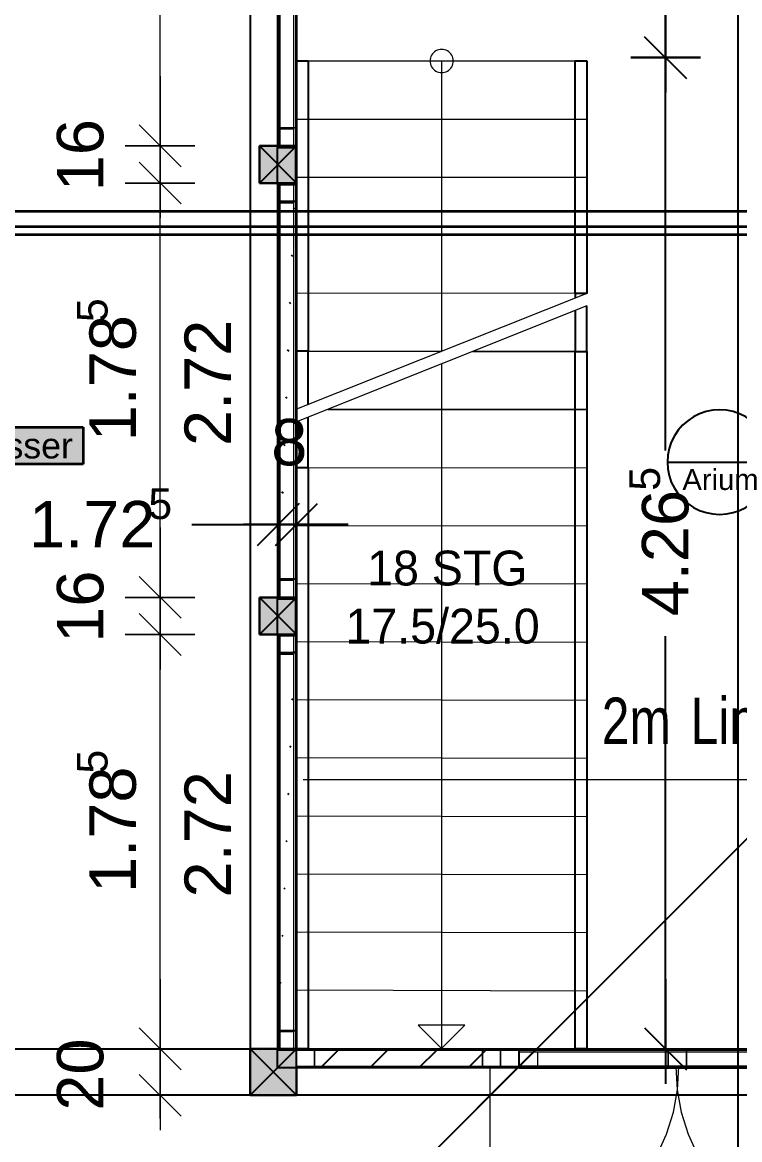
# Model space of a CAD drawing. Extents: x 0 to 756, y -25 to 420.
# Drawn here: x 192.7 to 254.5, y 146.4 to 242.6 of the extents above; entities that cross this region are included whole.
import ezdxf
from ezdxf.lldxf.tags import DXFTag

# ---------------------------------------------------------------- set-up
doc = ezdxf.new("R2010")
doc.units = 0
doc.layers.get('0').update_dxf_attribs({"lineweight": 25})
doc.layers.get('DEFPOINTS').update_dxf_attribs({"lineweight": 25})
for name, color, linetype, lineweight in [('A_Fenster', 7, 'Continuous', 25), ('A_Innenwand', 7, 'Continuous', 25), ('A_Raum', 7, 'Continuous', 25), ('Allgemein01', 7, 'Continuous', 13), ('Allgemein03', 7, 'Continuous', 25), ('Fenster', 7, 'Continuous', 13), ('Fensterbank', 7, 'Continuous', 13), ('Fensterbrüstung', 7, 'Continuous', 13), ('Möblierung', 7, 'Continuous', 13), ('Pfosten_ Stützen', 7, 'Continuous', 13), ('S_Text', 7, 'Continuous', 35), ('Standard', 7, 'Continuous', 25), ('Stütze Holz', 7, 'Continuous', 13), ('Treppe', 7, 'Continuous', 13), ('Tür 2D', 7, 'Continuous', 13), ('Wand Holz tragend', 7, 'Continuous', 13)]:
    doc.layers.add(name, color=color, linetype=linetype, lineweight=lineweight)
for name, color, linetype, lineweight, true_color in [('A_Geschossdecke', 7, 'Continuous', 25, 0x008080), ('Raum', 250, 'Continuous', 13, 0x333333), ('S_Kaltwasser', 3, 'Continuous', 35, 0x00ff00), ('S_Warmwasser', 1, 'fein_strichliert', 35, 0xff0000), ('S_Zirkulation', 7, 'fein_strichliert', 35, 0xff0080)]:
    doc.layers.add(name, color=color, linetype=linetype, lineweight=lineweight, true_color=true_color)
doc.styles.get("Standard").update_dxf_attribs({"font": 'arial.ttf'})
tags = doc.linetypes.add('fein_strichliert', pattern=[4, 1, -2, 1]).pattern_tags.tags
tags[8:9] = [DXFTag(74, 4), DXFTag(75, 0), DXFTag(340, '0'), DXFTag(46, 0.0), DXFTag(50, 0.0), DXFTag(44, 0.0), DXFTag(45, 0.0)]
tags[6:7] = [DXFTag(74, 4), DXFTag(75, 0), DXFTag(340, '0'), DXFTag(46, 0.0), DXFTag(50, 0.0), DXFTag(44, 0.0), DXFTag(45, 0.0)]
tags[4:5] = [DXFTag(74, 4), DXFTag(75, 0), DXFTag(340, '0'), DXFTag(46, 0.0), DXFTag(50, 0.0), DXFTag(44, 0.0), DXFTag(45, 0.0)]
tags = doc.linetypes.add('PUNKT2_S9', pattern=[0.1, 0, -0.1]).pattern_tags.tags
tags[6:7] = [DXFTag(74, 4), DXFTag(75, 0), DXFTag(340, '0'), DXFTag(46, 1.0), DXFTag(50, 0.0), DXFTag(44, 0.0), DXFTag(45, 0.0)]
tags[4:5] = [DXFTag(74, 4), DXFTag(75, 0), DXFTag(340, '0'), DXFTag(46, 1.0), DXFTag(50, 0.0), DXFTag(44, 0.0), DXFTag(45, 0.0)]
tags = doc.linetypes.add('VERDECKT2_S2', pattern=[0.27, 0.2, -0.07]).pattern_tags.tags
tags[6:7] = [DXFTag(74, 4), DXFTag(75, 0), DXFTag(340, '0'), DXFTag(46, 1.0), DXFTag(50, 0.0), DXFTag(44, 0.0), DXFTag(45, 0.0)]
tags[4:5] = [DXFTag(74, 4), DXFTag(75, 0), DXFTag(340, '0'), DXFTag(46, 1.0), DXFTag(50, 0.0), DXFTag(44, 0.0), DXFTag(45, 0.0)]

# ---------------------------------------------------------------- blocks, each defined once
blk = doc.blocks.new('Referenz-A01I5XF3IE')
at = {"layer": 'Allgemein01', "color": 0, "linetype": 'VERDECKT2_S2', "lineweight": -2, "ltscale": 0.25}
blk.add_line((254.373, 414.358), (254.373, 5.705), dxfattribs=at)
at = {"layer": 'Allgemein03', "color": 0, "linetype": 'VERDECKT2_S2', "lineweight": -2, "ltscale": 0.25}
for p, q in [((212.345, 267.69), (212.345, 150.212)), ((216.347, 150.212), (216.347, 267.69)), ((121.284, 154.215), (292.398, 154.215)), ((292.398, 150.212), (121.284, 150.212)), ((212.345, 150.212), (216.347, 150.212))]:
    blk.add_line(p, q, dxfattribs=at)
at = {"layer": 'Allgemein03', "color": 0, "linetype": 'VERDECKT2_S2', "lineweight": 13, "ltscale": 0.13}
blk.add_line((241.339, 154.215), (267.381, 154.215), dxfattribs=at)
at = {"layer": 'DEFPOINTS', "color": 0, "linetype": 'Continuous', "lineweight": -2, "ltscale": 0.25}
for p, q in [((241.352, 239.6), (241.352, 239.6)), ((241.352, 239.6), (241.352, 239.6)), ((248.133, 239.6), (248.133, 239.6)), ((214.786, 199.387), (214.786, 199.387)), ((214.786, 189.904), (214.786, 189.904)), ((214.786, 189.904), (214.786, 189.904)), ((248.133, 154.215), (248.133, 154.215)), ((250.871, 154.215), (250.871, 154.215)), ((216.347, 152.654), (216.347, 152.654)), ((212.345, 150.212), (212.345, 150.212)), ((212.345, 150.212), (212.345, 150.212)), ((216.347, 150.212), (216.347, 150.212)), ((216.347, 150.212), (216.347, 150.212))]:
    blk.add_line(p, q, dxfattribs=at)
at = {"layer": 'DEFPOINTS', "color": 0, "linetype": 'Continuous', "lineweight": 18, "ltscale": 0.18}
for p, q in [((204.596, 231.999), (204.596, 231.999)), ((216.347, 231.999), (216.347, 231.999)), ((216.347, 231.999), (216.347, 231.999)), ((204.596, 228.796), (204.596, 228.796)), ((216.347, 228.796), (216.347, 228.796)), ((216.347, 228.796), (216.347, 228.796)), ((204.596, 193.107), (204.596, 193.107)), ((216.347, 193.107), (216.347, 193.107)), ((216.347, 193.107), (216.347, 193.107)), ((204.596, 189.904), (204.596, 189.904)), ((216.347, 189.904), (216.347, 189.904)), ((216.347, 189.904), (216.347, 189.904)), ((204.596, 154.215), (204.596, 154.215)), ((216.347, 154.215), (216.347, 154.215)), ((216.347, 154.215), (216.347, 154.215)), ((204.596, 150.212), (204.596, 150.212)), ((214.346, 150.212), (214.346, 150.212))]:
    blk.add_line(p, q, dxfattribs=at)
at = {"layer": 'Fenster', "color": 0, "linetype": 'Continuous', "ltscale": 0.13}
for p, q in [((214.786, 246.116), (214.786, 233.56)), ((216.347, 233.56), (216.347, 246.116)), ((216.347, 233.56), (214.786, 233.56)), ((214.786, 233.56), (214.786, 231.999)), ((214.786, 233.56), (216.347, 233.56)), ((216.347, 231.999), (216.347, 233.56)), ((214.786, 231.999), (216.347, 231.999)), ((217.908, 154.215), (216.347, 154.215)), ((216.347, 154.215), (216.347, 152.654)), ((217.908, 152.654), (217.908, 154.215)), ((232.358, 154.215), (217.908, 154.215)), ((217.908, 154.215), (217.908, 152.654)), ((232.358, 152.654), (232.358, 154.215)), ((233.919, 154.215), (232.358, 154.215)), ((232.358, 154.215), (232.358, 152.654)), ((233.919, 154.215), (233.919, 152.654)), ((248.369, 154.215), (233.919, 154.215)), ((233.919, 152.654), (233.919, 154.215)), ((248.369, 152.654), (248.369, 154.215)), ((249.93, 154.215), (248.369, 154.215)), ((248.369, 154.215), (248.369, 152.654)), ((249.93, 154.215), (249.93, 152.654)), ((264.379, 154.215), (249.93, 154.215)), ((249.93, 152.654), (249.93, 154.215)), ((216.347, 152.654), (217.908, 152.654)), ((217.908, 152.654), (232.358, 152.654)), ((232.358, 152.654), (233.919, 152.654)), ((233.919, 152.654), (248.369, 152.654)), ((248.369, 152.654), (249.93, 152.654)), ((249.93, 152.654), (264.379, 152.654))]:
    blk.add_line(p, q, dxfattribs=at)
at = {"layer": 'Fenster', "color": 0, "lineweight": -2}
for p, q in [((214.786, 228.796), (214.786, 227.235)), ((216.347, 228.796), (214.786, 228.796)), ((216.347, 227.235), (216.347, 228.796)), ((214.786, 227.235), (216.347, 227.235)), ((214.786, 194.668), (214.786, 193.107)), ((216.347, 194.668), (214.786, 194.668)), ((216.347, 193.107), (216.347, 194.668)), ((214.786, 193.107), (216.347, 193.107)), ((214.786, 189.904), (214.786, 188.343)), ((216.347, 189.904), (214.786, 189.904)), ((216.347, 188.343), (216.347, 189.904)), ((214.786, 188.343), (216.347, 188.343)), ((214.786, 155.776), (214.786, 154.215)), ((216.347, 155.776), (214.786, 155.776)), ((216.347, 154.215), (216.347, 155.776)), ((214.786, 154.215), (216.347, 154.215))]:
    blk.add_line(p, q, dxfattribs=at)
at = {"layer": 'Fenster', "color": 0, "lineweight": 18}
for p, q in [((214.786, 227.235), (214.786, 194.668)), ((216.347, 227.235), (214.786, 227.235)), ((216.347, 194.668), (216.347, 227.235)), ((214.786, 194.668), (216.347, 194.668)), ((214.786, 188.343), (214.786, 155.776)), ((216.347, 188.343), (214.786, 188.343)), ((216.347, 155.776), (216.347, 188.343)), ((214.786, 155.776), (216.347, 155.776))]:
    blk.add_line(p, q, dxfattribs=at)
at = {"layer": 'Fensterbank', "color": 0, "lineweight": 18}
for p, q in [((214.786, 193.107), (214.786, 228.796)), ((214.786, 228.796), (214.786, 193.107)), ((214.786, 154.215), (214.786, 189.904)), ((214.786, 189.904), (214.786, 154.215))]:
    blk.add_line(p, q, dxfattribs=at)
at = {"layer": 'Fensterbrüstung', "color": 0, "linetype": 'Continuous', "ltscale": 0.13}
for p, q in [((214.786, 228.796), (214.786, 193.107)), ((216.347, 193.107), (216.347, 228.796)), ((214.786, 189.904), (214.786, 154.215)), ((216.347, 154.215), (216.347, 189.904))]:
    blk.add_line(p, q, dxfattribs=at)
at = {"layer": 'Möblierung', "color": 0, "linetype": 'VERDECKT2_S2', "lineweight": -2, "ltscale": 0.25}
blk.add_line((216.347, 165.922), (216.347, 154.215), dxfattribs=at)
at = {"layer": 'Raum', "color": 0, "lineweight": -2}
for p, q in [((214.786, 231.999), (214.786, 267.69)), ((216.347, 267.69), (216.347, 154.215)), ((213.145, 228.796), (213.145, 231.999)), ((213.145, 231.999), (214.786, 231.999)), ((214.786, 228.796), (213.145, 228.796)), ((214.786, 193.107), (214.786, 228.796)), ((213.145, 189.904), (213.145, 193.107)), ((213.145, 193.107), (214.786, 193.107)), ((214.786, 189.904), (213.145, 189.904)), ((214.786, 154.215), (214.786, 189.904)), ((212.345, 150.212), (212.345, 154.215)), ((212.345, 154.215), (214.786, 154.215)), ((216.347, 154.215), (280.39, 154.215)), ((281.951, 152.654), (216.347, 152.654)), ((216.347, 152.654), (216.347, 150.212)), ((216.347, 150.212), (212.345, 150.212))]:
    blk.add_line(p, q, dxfattribs=at)
at = {"layer": 'Standard', "color": 0, "lineweight": 18}
for p, q in [((204.596, 231.999), (204.596, 267.69)), ((204.596, 238.003), (204.596, 228.997)), ((204.596, 225.995), (204.596, 235.001)), ((204.596, 234.8), (204.596, 225.794)), ((206.398, 230.197), (202.795, 233.8)), ((202.795, 233.8), (206.398, 230.197)), ((207.598, 231.999), (201.594, 231.999)), ((201.594, 231.999), (207.598, 231.999)), ((204.596, 228.796), (204.596, 231.999)), ((204.596, 222.792), (204.596, 231.798)), ((206.398, 226.995), (202.795, 230.598)), ((202.795, 230.598), (206.398, 226.995)), ((207.598, 228.796), (201.594, 228.796)), ((201.594, 228.796), (207.598, 228.796)), ((204.596, 193.107), (204.596, 228.796)), ((204.596, 199.111), (204.596, 190.105)), ((204.596, 187.103), (204.596, 196.109)), ((204.596, 195.908), (204.596, 186.902)), ((206.398, 191.305), (202.795, 194.908)), ((202.795, 194.908), (206.398, 191.305)), ((207.598, 193.107), (201.594, 193.107)), ((201.594, 193.107), (207.598, 193.107)), ((204.596, 189.904), (204.596, 193.107)), ((204.596, 183.9), (204.596, 192.906)), ((206.398, 188.103), (202.795, 191.706)), ((202.795, 191.706), (206.398, 188.103)), ((207.598, 189.904), (201.594, 189.904)), ((201.594, 189.904), (207.598, 189.904)), ((204.596, 154.215), (204.596, 189.904)), ((204.596, 160.219), (204.596, 151.213)), ((204.596, 148.211), (204.596, 157.217)), ((206.398, 152.414), (202.795, 156.016)), ((202.795, 156.016), (206.398, 152.414)), ((204.596, 156.216), (204.596, 147.21)), ((207.598, 154.215), (201.594, 154.215)), ((201.594, 154.215), (207.598, 154.215)), ((204.596, 150.212), (204.596, 154.215)), ((202.795, 152.013), (206.398, 148.411)), ((201.594, 150.212), (207.598, 150.212))]:
    blk.add_line(p, q, dxfattribs=at)
at = {"layer": 'Standard', "color": 0, "lineweight": -2}
for p, q in [((248.133, 239.6), (248.133, 246.753)), ((248.133, 245.604), (248.133, 236.598)), ((248.133, 233.596), (248.133, 242.602)), ((249.934, 237.799), (246.332, 241.401)), ((246.332, 241.401), (249.934, 237.799)), ((216.335, 239.31), (217.336, 239.31)), ((216.336, 234.309), (216.335, 239.31)), ((217.336, 239.31), (217.336, 234.309)), ((240.35, 234.308), (240.351, 239.313)), ((240.351, 239.313), (241.352, 239.313)), ((241.352, 239.313), (241.351, 234.307)), ((251.135, 239.6), (245.131, 239.6)), ((245.131, 239.6), (251.135, 239.6)), ((248.133, 205.763), (248.133, 239.6)), ((216.336, 229.308), (216.336, 234.309)), ((217.336, 234.309), (217.337, 229.308)), ((240.349, 229.302), (240.35, 234.308)), ((241.351, 234.307), (241.35, 229.302)), ((213.145, 231.999), (216.347, 228.796)), ((216.347, 231.999), (213.145, 228.796)), ((216.347, 228.796), (216.347, 231.999)), ((216.337, 224.307), (216.336, 229.308)), ((217.337, 229.308), (217.338, 224.307)), ((240.349, 224.296), (240.349, 229.302)), ((241.35, 229.302), (241.349, 224.296)), ((216.338, 219.306), (216.337, 224.307)), ((217.338, 224.307), (217.339, 219.305)), ((240.348, 219.291), (240.349, 224.296)), ((241.349, 224.296), (241.349, 219.29)), ((216.339, 214.305), (216.338, 219.306)), ((217.339, 219.305), (217.339, 214.304)), ((241.349, 219.29), (240.348, 219.291)), ((240.348, 219.291), (240.348, 218.891)), ((217.339, 214.304), (216.339, 214.305)), ((216.339, 214.305), (216.339, 209.304)), ((217.34, 209.704), (217.339, 214.304)), ((214.786, 196.385), (214.786, 202.389)), ((214.786, 202.389), (214.786, 196.385)), ((216.347, 196.385), (216.347, 202.389)), ((212.985, 197.585), (216.587, 201.188)), ((216.587, 201.188), (212.985, 197.585)), ((214.546, 197.585), (218.148, 201.188)), ((207.324, 199.387), (214.786, 199.387)), ((208.782, 199.387), (217.788, 199.387)), ((210.343, 199.387), (219.349, 199.387)), ((220.79, 199.387), (211.784, 199.387)), ((214.786, 199.387), (216.347, 199.387)), ((213.145, 193.107), (216.347, 189.904)), ((216.347, 193.107), (213.145, 189.904)), ((216.347, 189.904), (216.347, 193.107)), ((248.133, 154.215), (248.133, 189.753)), ((248.133, 160.219), (248.133, 151.213)), ((246.332, 156.016), (249.934, 152.414)), ((212.345, 154.215), (216.347, 150.212)), ((216.347, 154.215), (212.345, 150.212)), ((216.347, 150.212), (216.347, 154.215)), ((245.131, 154.215), (251.135, 154.215))]:
    blk.add_line(p, q, dxfattribs=at)
at = {"layer": 'Standard', "color": 0, "linetype": 'VERDECKT2_S2', "lineweight": -2, "ltscale": 0.25}
for p, q in [((240.348, 217.813), (240.347, 214.285)), ((241.348, 214.284), (241.349, 218.213)), ((240.347, 209.28), (240.347, 214.285)), ((240.347, 214.285), (241.348, 214.284)), ((241.348, 214.284), (241.347, 209.278)), ((240.346, 204.274), (240.347, 209.28)), ((241.347, 209.278), (241.346, 204.273)), ((216.34, 208.227), (216.34, 204.303)), ((217.341, 204.302), (217.34, 208.626)), ((216.341, 199.303), (216.34, 204.303)), ((216.34, 204.303), (217.341, 204.302)), ((217.341, 204.302), (217.342, 199.301)), ((240.345, 199.268), (240.346, 204.274)), ((241.346, 204.273), (241.346, 199.267)), ((216.342, 194.302), (216.341, 199.303)), ((217.342, 199.301), (217.342, 194.3)), ((240.344, 194.263), (240.345, 199.268)), ((241.346, 199.267), (241.345, 194.261)), ((216.342, 189.301), (216.342, 194.302)), ((217.342, 194.3), (217.343, 189.299)), ((240.344, 189.257), (240.344, 194.263)), ((241.345, 194.261), (241.344, 189.255)), ((216.343, 184.3), (216.342, 189.301)), ((217.343, 189.299), (217.344, 184.298)), ((240.343, 184.252), (240.344, 189.257)), ((241.344, 189.255), (241.344, 184.249)), ((216.344, 179.299), (216.343, 184.3)), ((217.344, 184.298), (217.344, 179.297)), ((240.342, 179.246), (240.343, 184.252)), ((241.344, 184.249), (241.343, 179.244)), ((216.345, 174.298), (216.344, 179.299)), ((217.344, 179.297), (217.345, 174.296)), ((240.341, 174.24), (240.342, 179.246)), ((241.343, 179.244), (241.342, 174.238)), ((216.345, 169.297), (216.345, 174.298)), ((217.345, 174.296), (217.346, 169.295)), ((240.341, 169.235), (240.341, 174.24)), ((241.342, 174.238), (241.341, 169.232)), ((216.346, 164.297), (216.345, 169.297)), ((217.346, 169.295), (217.347, 164.294)), ((240.34, 164.229), (240.341, 169.235)), ((241.341, 169.232), (241.341, 164.226)), ((216.347, 159.296), (216.346, 164.297)), ((217.347, 164.294), (217.347, 159.293)), ((240.339, 159.224), (240.34, 164.229)), ((241.341, 164.226), (241.34, 159.221)), ((216.347, 154.215), (216.347, 159.296)), ((217.347, 159.293), (217.348, 154.215)), ((240.338, 154.218), (240.339, 159.224)), ((241.34, 159.221), (241.339, 154.215)), ((217.348, 154.215), (216.347, 154.215)), ((241.339, 154.215), (240.338, 154.218))]:
    blk.add_line(p, q, dxfattribs=at)
at = {"layer": 'Stütze Holz', "color": 0, "lineweight": -2}
for p, q in [((214.786, 231.999), (213.145, 231.999)), ((213.145, 231.999), (213.145, 228.796)), ((216.347, 231.999), (214.786, 231.999)), ((216.347, 228.796), (216.347, 231.999)), ((213.145, 228.796), (214.786, 228.796)), ((214.786, 228.796), (216.347, 228.796)), ((214.786, 193.107), (213.145, 193.107)), ((213.145, 193.107), (213.145, 189.904)), ((216.347, 193.107), (214.786, 193.107)), ((216.347, 189.904), (216.347, 193.107)), ((213.145, 189.904), (214.786, 189.904)), ((214.786, 189.904), (216.347, 189.904)), ((214.346, 154.215), (212.345, 154.215)), ((212.345, 154.215), (212.345, 150.212)), ((214.786, 154.215), (214.346, 154.215)), ((216.347, 154.215), (214.786, 154.215)), ((216.347, 152.654), (216.347, 154.215)), ((216.347, 150.212), (216.347, 152.654)), ((212.345, 150.212), (216.347, 150.212))]:
    blk.add_line(p, q, dxfattribs=at)
at = {"layer": 'Stütze Holz', "color": 0, "lineweight": 18}
for points in [[(213.145, 228.796), (216.347, 228.796), (213.145, 231.999)], [(216.347, 228.796), (216.347, 231.999), (213.145, 231.999)], [(213.145, 189.904), (216.347, 189.904), (213.145, 193.107)], [(216.347, 189.904), (216.347, 193.107), (213.145, 193.107)], [(212.345, 150.212), (216.347, 150.212), (212.345, 154.215)], [(216.347, 150.212), (216.347, 154.215), (212.345, 154.215)]]:
    blk.add_solid(points, dxfattribs=at)
at = {"layer": 'Treppe', "color": 0}
for p, q in [((227.919, 239.694), (227.877, 239.57)), ((227.977, 239.812), (227.919, 239.694)), ((228.049, 239.921), (227.977, 239.812)), ((228.136, 240.019), (228.049, 239.921)), ((228.234, 240.105), (228.136, 240.019)), ((228.343, 240.178), (228.234, 240.105)), ((228.46, 240.236), (228.343, 240.178)), ((228.584, 240.278), (228.46, 240.236)), ((228.713, 240.304), (228.584, 240.278)), ((228.843, 240.312), (228.713, 240.304)), ((228.974, 240.304), (228.843, 240.312)), ((229.102, 240.278), (228.974, 240.304)), ((229.226, 240.236), (229.102, 240.278)), ((229.344, 240.178), (229.226, 240.236)), ((229.452, 240.105), (229.344, 240.178)), ((229.551, 240.019), (229.452, 240.105)), ((229.637, 239.921), (229.551, 240.019)), ((229.71, 239.812), (229.637, 239.921)), ((229.768, 239.694), (229.71, 239.812)), ((229.81, 239.57), (229.768, 239.694)), ((216.335, 239.31), (241.352, 239.313)), ((216.336, 234.309), (216.335, 239.31)), ((227.851, 239.442), (227.843, 239.311)), ((227.843, 239.311), (227.851, 239.181)), ((227.877, 239.57), (227.851, 239.442)), ((227.851, 239.181), (227.877, 239.052)), ((227.877, 239.052), (227.919, 238.928)), ((227.919, 238.928), (227.977, 238.811)), ((227.977, 238.811), (228.049, 238.702)), ((228.049, 238.702), (228.136, 238.604)), ((228.843, 239.311), (228.84, 214.295)), ((229.551, 238.604), (229.637, 238.702)), ((229.637, 238.702), (229.71, 238.811)), ((229.71, 238.811), (229.768, 238.928)), ((229.768, 238.928), (229.81, 239.052)), ((229.835, 239.442), (229.81, 239.57)), ((229.81, 239.052), (229.835, 239.181)), ((229.844, 239.311), (229.835, 239.442)), ((229.835, 239.181), (229.844, 239.311)), ((241.352, 239.313), (241.351, 234.307)), ((228.136, 238.604), (228.234, 238.518)), ((228.234, 238.518), (228.343, 238.445)), ((228.343, 238.445), (228.46, 238.387)), ((228.46, 238.387), (228.584, 238.345)), ((228.584, 238.345), (228.713, 238.319)), ((228.713, 238.319), (228.843, 238.311)), ((228.843, 238.311), (228.974, 238.319)), ((228.974, 238.319), (229.102, 238.345)), ((229.102, 238.345), (229.226, 238.387)), ((229.226, 238.387), (229.344, 238.445)), ((229.344, 238.445), (229.452, 238.518)), ((229.452, 238.518), (229.551, 238.604)), ((216.336, 234.309), (241.351, 234.307)), ((216.336, 229.308), (216.336, 234.309)), ((241.351, 234.307), (241.35, 229.302)), ((216.336, 229.308), (241.35, 229.302)), ((216.337, 224.307), (216.336, 229.308)), ((241.35, 229.302), (241.349, 224.296)), ((216.337, 224.307), (241.349, 224.296)), ((216.338, 219.306), (216.337, 224.307)), ((241.349, 224.296), (241.349, 219.29)), ((241.349, 219.29), (216.338, 219.306)), ((216.338, 219.306), (216.339, 214.305)), ((241.349, 219.29), (216.339, 209.304)), ((241.349, 218.213), (216.34, 208.227)), ((228.838, 214.295), (216.339, 214.305)), ((216.339, 214.305), (216.339, 209.304)), ((216.339, 214.305), (228.838, 214.295)), ((228.839, 213.218), (228.831, 154.255)), ((230.832, 156.256), (226.83, 156.256)), ((226.83, 156.256), (228.831, 154.255)), ((228.831, 154.255), (230.832, 156.256))]:
    blk.add_line(p, q, dxfattribs=at)
at = {"layer": 'Treppe', "color": 0, "linetype": 'VERDECKT2_S2', "ltscale": 0.13}
for p, q in [((241.348, 214.284), (241.349, 218.213)), ((241.348, 214.284), (231.531, 214.293)), ((231.531, 214.293), (241.348, 214.284)), ((241.347, 209.278), (241.348, 214.284)), ((241.347, 209.278), (219.031, 209.302)), ((219.031, 209.302), (241.347, 209.278)), ((241.346, 204.273), (241.347, 209.278)), ((216.34, 208.227), (216.34, 204.303)), ((216.34, 204.303), (241.346, 204.273)), ((216.341, 199.303), (216.34, 204.303)), ((216.34, 204.303), (241.346, 204.273)), ((241.346, 204.273), (241.346, 199.267)), ((216.341, 199.303), (241.346, 199.267)), ((216.342, 194.302), (216.341, 199.303)), ((241.346, 199.267), (241.345, 194.261)), ((216.342, 194.302), (241.345, 194.261)), ((216.342, 189.301), (216.342, 194.302)), ((241.345, 194.261), (241.344, 189.255)), ((216.342, 189.301), (241.344, 189.255)), ((216.343, 184.3), (216.342, 189.301)), ((241.344, 189.255), (241.344, 184.249)), ((216.343, 184.3), (241.344, 184.249)), ((216.344, 179.299), (216.343, 184.3)), ((241.344, 184.249), (241.343, 179.244)), ((216.344, 179.299), (241.343, 179.244)), ((216.345, 174.298), (216.344, 179.299)), ((241.343, 179.244), (241.342, 174.238)), ((216.345, 174.298), (241.342, 174.238)), ((216.345, 169.297), (216.345, 174.298)), ((241.342, 174.238), (241.341, 169.232)), ((216.345, 169.297), (241.341, 169.232)), ((216.346, 164.297), (216.345, 169.297)), ((241.341, 169.232), (241.341, 164.226)), ((216.346, 164.297), (241.341, 164.226)), ((216.347, 159.296), (216.346, 164.297)), ((241.341, 164.226), (241.34, 159.221)), ((216.347, 159.296), (241.34, 159.221)), ((216.347, 154.215), (216.347, 159.296)), ((241.34, 159.221), (241.339, 154.215)), ((241.339, 154.215), (216.347, 154.215))]:
    blk.add_line(p, q, dxfattribs=at)
at = {"layer": 'Tür 2D', "color": 0, "linetype": 'Continuous', "ltscale": 0.13}
for p, q in [((232.998, 152.654), (232.998, 136.363)), ((249.009, 152.654), (249.128, 150.69)), ((249.17, 150.69), (249.289, 152.654)), ((248.816, 148.755), (249.17, 150.69)), ((249.128, 150.69), (249.482, 148.755)), ((248.23, 146.877), (248.816, 148.755)), ((249.482, 148.755), (250.068, 146.877)), ((247.423, 145.083), (248.23, 146.877)), ((250.068, 146.877), (250.875, 145.083))]:
    blk.add_line(p, q, dxfattribs=at)
at = {"layer": 'Wand Holz tragend', "color": 0, "linetype": 'PUNKT2_S9', "lineweight": -2, "ltscale": 0.25}
for p, q in [((214.786, 228.796), (214.786, 193.107)), ((216.347, 228.796), (214.786, 228.796)), ((216.347, 193.107), (216.347, 228.796)), ((214.786, 193.107), (216.347, 193.107)), ((214.786, 189.904), (214.786, 154.215)), ((216.347, 189.904), (214.786, 189.904)), ((216.347, 154.215), (216.347, 189.904)), ((214.786, 154.215), (216.347, 154.215))]:
    blk.add_line(p, q, dxfattribs=at)
at = {"layer": 'Wand Holz tragend', "color": 0, "linetype": 'VERDECKT2_S2', "ltscale": 0.13}
blk.add_line((216.905, 177.43), (260.019, 177.43), dxfattribs=at)
at = {"layer": 'Wand Holz tragend', "color": 0, "linetype": 'Continuous', "ltscale": 0.13}
blk.add_line((216.347, 154.215), (214.786, 154.215), dxfattribs=at)
at = {"layer": 'Pfosten_ Stützen', "color": 0, "lineweight": -2, "char_height": 4.00267, "attachment_point": 1}
for s, insert in [('{\\W0.8;\\fPosterama Text Light;2m}', (242.639, 184.472)), ('{\\W0.8;\\fPosterama Text Light;Linie}', (250.298, 184.472))]:
    blk.add_mtext(s, dxfattribs=dict(at, insert=insert))
at = {"layer": 'Standard', "color": 0, "lineweight": 18, "attachment_point": 1, "rotation": 90}
for s, insert, char_height in [('{\\fArial;16}', (195.702, 228.087), 4.00267), ('{\\fArial;5}', (197.424, 216.816), 2.64176), ('{\\fArial;1.78}', (198.504, 206.543), 4.00267), ('{\\fArial;2.72}', (206.695, 206.142), 4.00267), ('{\\fArial;16}', (195.702, 189.195), 4.00267), ('{\\fArial;5}', (197.424, 177.924), 2.64176), ('{\\fArial;1.78}', (198.504, 167.652), 4.00267), ('{\\fArial;2.72}', (206.695, 167.251), 4.00267), ('{\\fArial;20}', (195.702, 148.889), 4.00267)]:
    blk.add_mtext(s, dxfattribs=dict(at, insert=insert, char_height=char_height))
at = {"layer": 'Standard', "color": 0, "lineweight": -2, "attachment_point": 1}
for s, insert, char_height in [('{\\fArial;8}', (214.164, 208.481), 4.00267), ('{\\fArial;5}', (203.58, 202.49), 2.64176), ('{\\fArial;1.72}', (193.308, 201.409), 4.00267)]:
    blk.add_mtext(s, dxfattribs=dict(at, insert=insert, char_height=char_height))
at = {"layer": 'Standard', "color": 0, "lineweight": -2, "attachment_point": 1, "rotation": 90}
for s, insert, char_height in [('{\\fArial;5}', (245.019, 202.291), 2.64176), ('{\\fArial;4.26}', (246.1, 191.474), 4.00267)]:
    blk.add_mtext(s, dxfattribs=dict(at, insert=insert, char_height=char_height))
at = {"layer": 'Wand Holz tragend', "color": 0, "char_height": 3.002, "attachment_point": 1}
for s, insert in [('{\\fPosterama Text Light;18}', (222.429, 197.131)), ('{\\fPosterama Text Light;STG}', (227.994, 197.131)), ('{\\fPosterama Text Light;17.5/25.0}', (220.552, 192.133))]:
    blk.add_mtext(s, dxfattribs=dict(at, insert=insert))
blk = doc.blocks.new('Arium-A01I5XGRIE', base_point=(248.288, 200.256))
at = {"color": 0, "linetype": 'ByBlock', "lineweight": -2, "ltscale": 0.25}
for p, q in [((251.066, 208.913), (250.538, 208.653)), ((251.623, 209.103), (251.066, 208.913)), ((252.201, 209.217), (251.623, 209.103)), ((252.788, 209.256), (252.201, 209.217)), ((253.375, 209.217), (252.788, 209.256)), ((253.953, 209.103), (253.375, 209.217)), ((254.51, 208.913), (253.953, 209.103)), ((255.038, 208.653), (254.51, 208.913)), ((249.606, 207.938), (249.218, 207.495)), ((250.049, 208.326), (249.606, 207.938)), ((250.538, 208.653), (250.049, 208.326)), ((255.527, 208.326), (255.038, 208.653)), ((255.97, 207.938), (255.527, 208.326)), ((256.358, 207.495), (255.97, 207.938)), ((248.891, 207.006), (248.631, 206.478)), ((249.218, 207.495), (248.891, 207.006)), ((256.685, 207.006), (256.358, 207.495)), ((256.946, 206.478), (256.685, 207.006)), ((248.631, 206.478), (248.441, 205.921)), ((257.135, 205.921), (256.946, 206.478)), ((248.327, 205.343), (248.288, 204.756)), ((248.441, 205.921), (248.327, 205.343)), ((257.25, 205.343), (257.135, 205.921)), ((257.288, 204.756), (257.25, 205.343)), ((248.288, 204.756), (257.288, 204.756)), ((248.288, 204.756), (248.327, 204.169)), ((248.327, 204.169), (248.441, 203.591)), ((257.135, 203.591), (257.25, 204.169)), ((257.25, 204.169), (257.288, 204.756)), ((248.441, 203.591), (248.631, 203.034)), ((256.946, 203.034), (257.135, 203.591)), ((248.631, 203.034), (248.891, 202.506)), ((248.891, 202.506), (249.218, 202.017)), ((256.358, 202.017), (256.685, 202.506)), ((256.685, 202.506), (256.946, 203.034)), ((249.218, 202.017), (249.606, 201.574)), ((249.606, 201.574), (250.049, 201.186)), ((250.049, 201.186), (250.538, 200.859)), ((255.038, 200.859), (255.527, 201.186)), ((255.527, 201.186), (255.97, 201.574)), ((255.97, 201.574), (256.358, 202.017)), ((250.538, 200.859), (251.066, 200.599)), ((251.066, 200.599), (251.623, 200.409)), ((251.623, 200.409), (252.201, 200.294)), ((252.201, 200.294), (252.788, 200.256)), ((252.788, 200.256), (253.375, 200.294)), ((253.375, 200.294), (253.953, 200.409)), ((253.953, 200.409), (254.51, 200.599)), ((254.51, 200.599), (255.038, 200.859))]:
    blk.add_line(p, q, dxfattribs=at)
at = {"color": 0, "linetype": 'ByBlock', "lineweight": -2, "ltscale": 0.25, "insert": (249.585, 204.156), "char_height": 1.8, "attachment_point": 1}
blk.add_mtext('{\\fArial;Arium}', dxfattribs=at)
blk = doc.blocks.new('Wand-A01I5XGVIE', base_point=(214.719, 152.573))
at = {"color": 0, "linetype": 'ByBlock', "lineweight": -2, "ltscale": 0.25}
for p, q in [((235.529, 154.133), (216.279, 154.133)), ((280.279, 154.133), (273.029, 154.133)), ((235.529, 152.573), (214.719, 152.573)), ((281.839, 152.573), (273.029, 152.573))]:
    blk.add_line(p, q, dxfattribs=at)
at = {"color": 0, "lineweight": -2}
for p, q in [((218.406, 152.573), (219.966, 154.133)), ((222.649, 152.573), (224.209, 154.133)), ((226.891, 152.573), (228.451, 154.133)), ((231.134, 152.573), (232.694, 154.133)), ((273.56, 152.573), (275.12, 154.133)), ((277.803, 152.573), (279.363, 154.133)), ((235.376, 152.573), (235.529, 152.726))]:
    blk.add_line(p, q, dxfattribs=at)
blk = doc.blocks.new('Fenster-A01I5XGXIE', base_point=(235.529, 152.573))
at = {"color": 0, "linetype": 'ByBlock', "lineweight": -2, "ltscale": 0.25}
for p, q in [((235.529, 154.133), (273.029, 154.133)), ((235.529, 152.573), (235.529, 154.133)), ((273.029, 152.573), (273.029, 154.133)), ((235.529, 152.573), (273.029, 152.573))]:
    blk.add_line(p, q, dxfattribs=at)
at = {"color": 0, "linetype": 'ByBlock', "lineweight": 18, "ltscale": 0.18}
for p, q in [((235.529, 153.953), (273.029, 153.953)), ((237.129, 152.753), (237.129, 153.953)), ((271.429, 152.753), (271.429, 153.953)), ((235.529, 152.753), (273.029, 152.753))]:
    blk.add_line(p, q, dxfattribs=at)
at = {"color": 0, "linetype": 'fein_strichliert', "lineweight": 18, "ltscale": 0.18}
blk.add_line((273.029, 152.753), (273.029, 153.953), dxfattribs=at)
blk = doc.blocks.new('Wand-A01I5XGZIE', base_point=(214.719, 152.573))
at = {"color": 0, "linetype": 'ByBlock', "lineweight": -2, "ltscale": 0.25}
for p, q in [((214.719, 228.682), (214.719, 231.865)), ((216.279, 228.682), (216.279, 231.865)), ((214.719, 189.816), (214.719, 192.982)), ((216.279, 189.816), (216.279, 192.982)), ((214.719, 152.573), (214.719, 154.116))]:
    blk.add_line(p, q, dxfattribs=at)
at = {"color": 0, "lineweight": -2}
for p, q in [((216.279, 230.703), (216.234, 230.748)), ((216.193, 226.546), (216.071, 226.669)), ((216.03, 222.467), (215.907, 222.59)), ((215.866, 218.388), (215.743, 218.511)), ((215.702, 214.31), (215.58, 214.432)), ((215.539, 210.231), (215.416, 210.353)), ((215.375, 206.152), (215.252, 206.274)), ((215.211, 202.073), (215.089, 202.195)), ((215.047, 197.994), (214.925, 198.116)), ((214.884, 193.915), (214.762, 194.037)), ((216.279, 192.519), (216.261, 192.537)), ((214.72, 189.836), (214.719, 189.837)), ((216.217, 188.339), (216.098, 188.458)), ((216.047, 184.267), (215.934, 184.379)), ((215.876, 180.195), (215.77, 180.301)), ((215.706, 176.122), (215.606, 176.222)), ((215.535, 172.05), (215.443, 172.143)), ((215.364, 167.978), (215.279, 168.064)), ((215.194, 163.906), (215.115, 163.985)), ((215.023, 159.834), (214.952, 159.906)), ((214.853, 155.762), (214.788, 155.827))]:
    blk.add_line(p, q, dxfattribs=at)
blk = doc.blocks.new('Fenster-A01I5XH3IE', base_point=(214.719, 231.865))
at = {"color": 0, "linetype": 'ByBlock', "lineweight": -2, "ltscale": 0.25}
for p, q in [((214.719, 267.565), (214.719, 231.865)), ((214.719, 267.565), (216.279, 267.565)), ((216.279, 267.565), (216.279, 231.865)), ((214.719, 231.865), (216.279, 231.865))]:
    blk.add_line(p, q, dxfattribs=at)
at = {"color": 0, "linetype": 'ByBlock', "lineweight": 18, "ltscale": 0.18}
for p, q in [((214.899, 267.565), (214.899, 231.865)), ((216.099, 267.565), (216.099, 231.865)), ((214.899, 265.965), (216.099, 265.965)), ((214.899, 233.465), (216.099, 233.465))]:
    blk.add_line(p, q, dxfattribs=at)
at = {"color": 0, "linetype": 'fein_strichliert', "lineweight": 18, "ltscale": 0.18}
blk.add_line((214.899, 231.865), (216.099, 231.865), dxfattribs=at)
blk = doc.blocks.new('Fenster-A01I5XH5IE', base_point=(214.719, 192.982))
at = {"color": 0, "linetype": 'ByBlock', "lineweight": -2, "ltscale": 0.25}
for p, q in [((214.719, 228.682), (214.719, 192.982)), ((214.719, 228.682), (216.279, 228.682)), ((216.279, 228.682), (216.279, 192.982)), ((214.719, 192.982), (216.279, 192.982))]:
    blk.add_line(p, q, dxfattribs=at)
at = {"color": 0, "linetype": 'ByBlock', "lineweight": 18, "ltscale": 0.18}
for p, q in [((214.899, 228.682), (214.899, 192.982)), ((216.099, 228.682), (216.099, 192.982)), ((214.899, 227.082), (216.099, 227.082)), ((214.899, 194.582), (216.099, 194.582))]:
    blk.add_line(p, q, dxfattribs=at)
at = {"color": 0, "linetype": 'fein_strichliert', "lineweight": 18, "ltscale": 0.18}
blk.add_line((214.899, 192.982), (216.099, 192.982), dxfattribs=at)
blk = doc.blocks.new('Fenster-A01I5XH7IE', base_point=(214.719, 154.116))
at = {"color": 0, "linetype": 'ByBlock', "lineweight": -2, "ltscale": 0.25}
for p, q in [((214.719, 189.816), (214.719, 154.116)), ((214.719, 189.816), (216.279, 189.816)), ((216.279, 189.816), (216.279, 154.116)), ((214.719, 154.116), (216.279, 154.116))]:
    blk.add_line(p, q, dxfattribs=at)
at = {"color": 0, "linetype": 'ByBlock', "lineweight": 18, "ltscale": 0.18}
for p, q in [((214.899, 189.816), (214.899, 154.116)), ((216.099, 189.816), (216.099, 154.116)), ((214.899, 188.216), (216.099, 188.216)), ((214.899, 155.716), (216.099, 155.716))]:
    blk.add_line(p, q, dxfattribs=at)
at = {"color": 0, "linetype": 'fein_strichliert', "lineweight": 18, "ltscale": 0.18}
blk.add_line((214.899, 154.116), (216.099, 154.116), dxfattribs=at)
blk = doc.blocks.new('Bauteilbeschriftung-A01I5XJ9IE', base_point=(167.555, 204.574))
at = {"color": 0, "linetype": 'ByBlock', "lineweight": -2, "ltscale": 0.35}
blk.add_line((167.994, 207.774), (167.948, 219.72), dxfattribs=at)
at = {"color": 0, "lineweight": -2}
for p, q in [((167.994, 207.774), (197.969, 207.774)), ((167.994, 204.574), (167.994, 207.774)), ((197.969, 207.774), (197.969, 204.574)), ((197.969, 204.574), (167.994, 204.574))]:
    blk.add_line(p, q, dxfattribs=at)
at = {"color": 0, "linetype": 'ByBlock', "lineweight": -2, "ltscale": 0.35}
for points in [[(168.355, 217.721), (167.556, 217.721), (167.948, 219.72)], [(167.555, 217.718), (168.355, 217.721), (167.556, 217.721)]]:
    blk.add_solid(points, dxfattribs=at)
at = {"color": 7, "linetype": 'ByBlock', "lineweight": -2, "ltscale": 0.35, "true_color": 0xffffff}
for points in [[(167.994, 204.574), (197.969, 204.574), (167.994, 207.774)], [(197.969, 204.574), (167.994, 207.774), (197.969, 207.774)]]:
    blk.add_solid(points, dxfattribs=at)
at = {"color": 0, "linetype": 'ByBlock', "lineweight": -2, "ltscale": 0.35, "insert": (168.728, 207.274), "char_height": 2.2, "attachment_point": 1}
blk.add_mtext('{\\fArial;Fallleitung Abwasser}', dxfattribs=at)
blk = doc.blocks.new('Geschossdecke-A01I5XODIE', base_point=(114.279, 31.476))
at = {"color": 0, "linetype": 'ByBlock', "lineweight": -2, "ltscale": 0.25}
for p, q in [((216.279, 267.533), (216.279, 154.133)), ((216.279, 154.133), (280.279, 154.133))]:
    blk.add_line(p, q, dxfattribs=at)
at = {"color": 0, "lineweight": -2}
blk.add_line((114.279, 31.476), (236.936, 154.133), dxfattribs=at)
blk = doc.blocks.new('Verbundrohr (Stange)-A01I5XQVIE', base_point=(177.533, 224.333))
at = {"color": 0, "linetype": 'ByBlock', "lineweight": -2, "ltscale": 0.35}
blk.add_line((279.12, 224.333), (177.533, 224.333), dxfattribs=at)
blk = doc.blocks.new('Verbundrohr (Stange)-A01I5XTXIE', base_point=(169.453, 225.051))
at = {"color": 0, "linetype": 'ByBlock', "lineweight": -2, "ltscale": 0.35}
blk.add_line((277.577, 226.33), (169.453, 226.33), dxfattribs=at)
blk = doc.blocks.new('Verbundrohr (Stange)-A01I5XV7IE', base_point=(169.453, 225.051))
at = {"color": 0, "linetype": 'ByBlock', "lineweight": -2, "ltscale": 0.35}
blk.add_line((169.453, 225.051), (278.486, 225.051), dxfattribs=at)
blk = doc.blocks.new('Geschossdecke-A01I5XVJIE', base_point=(114.279, 31.476))
at = {"color": 0, "lineweight": -2}
blk.add_line((114.279, 31.476), (394.279, 311.476), dxfattribs=at)

msp = doc.modelspace()

# ---------------------------------------------------------------- block references
at = {"color": 8, "lineweight": 25, "ltscale": 0.25, "true_color": 0x808080}
msp.add_blockref('Referenz-A01I5XF3IE', (0, 0), dxfattribs=at)
at = {"layer": 'A_Fenster', "ltscale": 0.25}
for name, p in [('Fenster-A01I5XH3IE', (214.719, 231.865)), ('Fenster-A01I5XH5IE', (214.719, 192.982)), ('Fenster-A01I5XH7IE', (214.719, 154.116)), ('Fenster-A01I5XGXIE', (235.529, 152.573))]:
    msp.add_blockref(name, p, dxfattribs=at)
at = {"layer": 'A_Geschossdecke', "ltscale": 0.25}
for name in ['Geschossdecke-A01I5XVJIE', 'Geschossdecke-A01I5XODIE']:
    msp.add_blockref(name, (114.279, 31.476), dxfattribs=at)
at = {"layer": 'A_Innenwand', "ltscale": 0.25}
for name in ['Wand-A01I5XGZIE', 'Wand-A01I5XGVIE']:
    msp.add_blockref(name, (214.719, 152.573), dxfattribs=at)
at = {"layer": 'A_Raum', "ltscale": 0.25}
msp.add_blockref('Arium-A01I5XGRIE', (248.288, 200.256), dxfattribs=at)
at = {"layer": 'S_Kaltwasser', "ltscale": 0.35}
msp.add_blockref('Verbundrohr (Stange)-A01I5XQVIE', (177.533, 224.333), dxfattribs=at)
at = {"layer": 'S_Text', "color": 7, "ltscale": 0.35}
msp.add_blockref('Bauteilbeschriftung-A01I5XJ9IE', (167.555, 204.574), dxfattribs=at)
at = {"layer": 'S_Warmwasser', "ltscale": 0.35}
msp.add_blockref('Verbundrohr (Stange)-A01I5XTXIE', (169.453, 225.051), dxfattribs=at)
at = {"layer": 'S_Zirkulation', "ltscale": 0.35}
msp.add_blockref('Verbundrohr (Stange)-A01I5XV7IE', (169.453, 225.051), dxfattribs=at)

doc.saveas('drawing.dxf')
